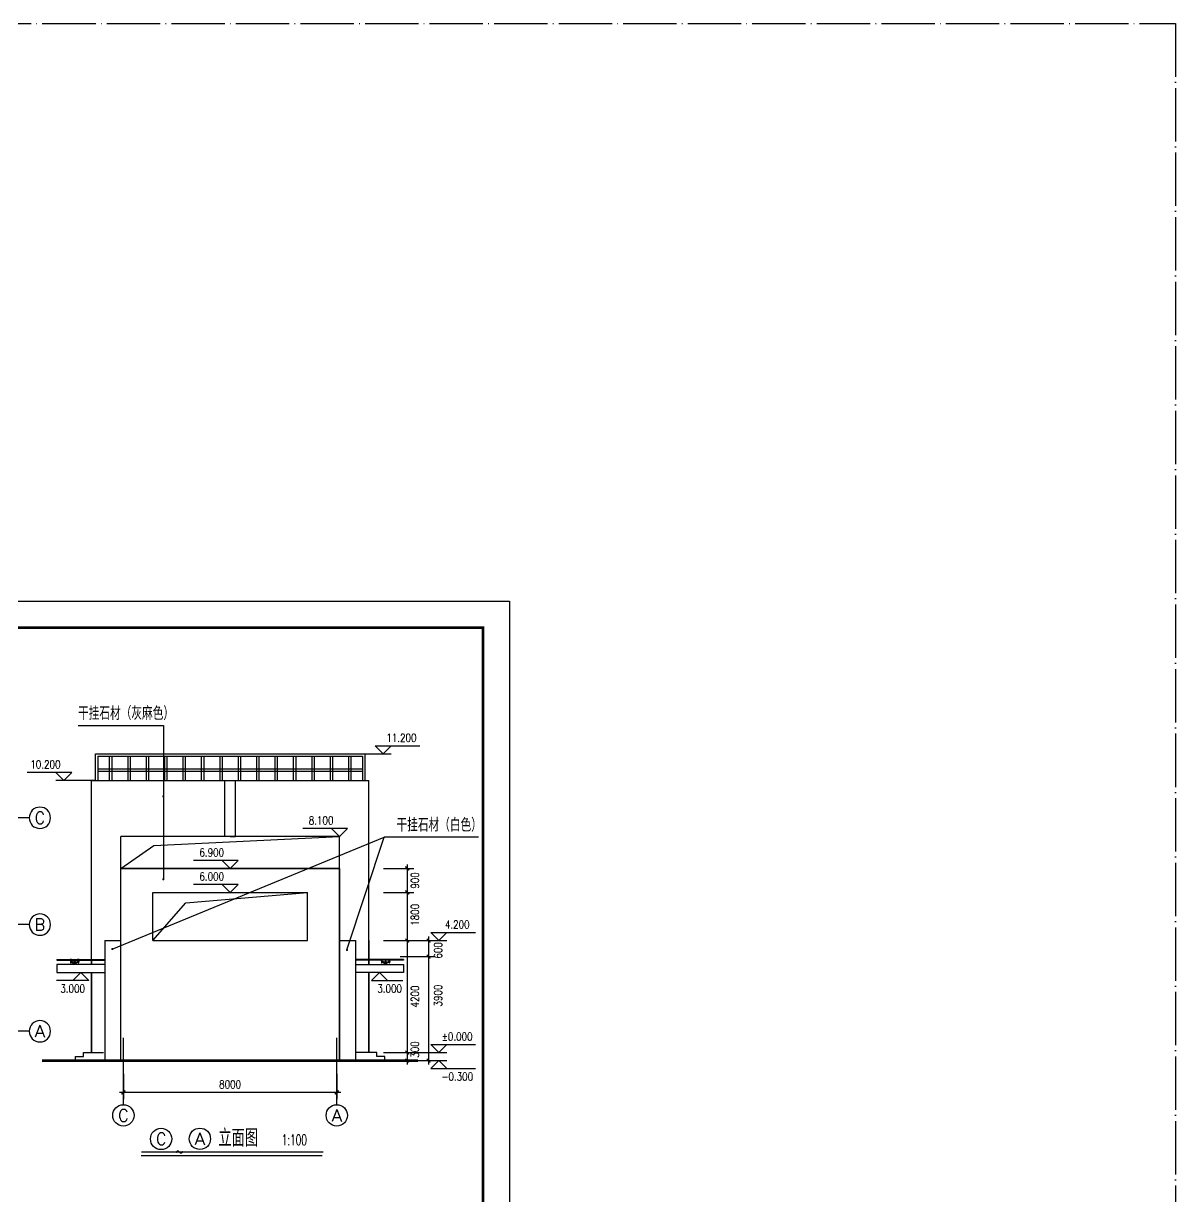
# Model space of a CAD drawing. Extents: x 535358 to 858566, y -185481 to -98609.
# Drawn here: x 815370 to 858566, y -142580 to -98609 of the extents above; entities that cross this region are included whole.
import ezdxf
from ezdxf.enums import TextEntityAlignment as Align

# ---------------------------------------------------------------- set-up
doc = ezdxf.new("R2010")
doc.units = 0
doc.header["$LTSCALE"] = 1000
doc.header["$MEASUREMENT"] = 0
for name, pattern in [('CENTER2', [1.125, 0.75, -0.125, 0.125, -0.125]), ('CENTERX2', [101.6, 63.5, -12.7, 12.7, -12.7]), ('DOTE', [2.42, 2, -0.2, 0.02, -0.2])]:
    doc.linetypes.add(name, pattern=pattern)
doc.layers.get('0').update_dxf_attribs({"linetype": 'CONTINUOUS'})
doc.layers.get('DEFPOINTS').update_dxf_attribs({"linetype": 'CONTINUOUS'})
for name, color, linetype in [('AXIS', 3, 'CONTINUOUS'), ('AXIS_TEXT', 3, 'CONTINUOUS'), ('DOTE', 1, 'DOTE'), ('E_WALL', 255, 'CONTINUOUS'), ('E_WINDOW', 2, 'CONTINUOUS'), ('GROUND', 2, 'CONTINUOUS'), ('LEVL', 3, 'CONTINUOUS'), ('PUB_SYMB', 3, 'CONTINUOUS'), ('PUB_TEXT', 7, 'CONTINUOUS'), ('PUB_TITLE', 4, 'CONTINUOUS'), ('PUB_WALL', 255, 'CONTINUOUS'), ('STAIR', 2, 'CONTINUOUS'), ('WALL', 151, 'CONTINUOUS'), ('玻璃', 3, 'CONTINUOUS')]:
    doc.layers.add(name, color=color, linetype=linetype)
doc.styles.add('-HZTXTSIMPLEX', font='SIMPLEX.shx', dxfattribs={"bigfont": 'HZTXT.shx'})
doc.styles.add('-宋体', font='SimSun.ttf', dxfattribs={"width": 0.8})
doc.styles.add('_COMPLEX', font='COMPLEX', dxfattribs={"width": 0.6125})
doc.styles.add('_OCHINESE', font='simplex.shx', dxfattribs={"bigfont": 'OCHINESE.shx'})
doc.styles.add('COMPLEX', font='COMPLEX.shx')
doc.styles.add('dim_font', font='SIMPLEX.shx', dxfattribs={"width": 0.8})
doc.dimstyles.new('DIMN', dxfattribs={"dimtxt": 300, "dimasz": 100, "dimexe": 250, "dimexo": 300, "dimgap": 0, "dimtad": 0, "dimdec": 0, "dimzin": 0, "dimdsep": 46, "dimtxsty": 'dim_font', "dimblk": 'ARCHTICK', "dimcen": 0.09, "dimdle": 150, "dimclrt": 7, "dimazin": 0, "dimtfac": 1, "dimtdec": 0, "dimtix": 1, "dimtmove": 2, "dimatfit": 3, "dimldrblk": 'ARCHTICK', "dimfxl": 1, "dimtvp": 1, "dimtolj": 1, "dimtzin": 0, "dimarcsym": 0})

# ---------------------------------------------------------------- blocks, each defined once
blk = doc.blocks.new('_axiso')
blk.add_circle((0, 0), 0.5)
at = {"layer": 'AXIS_TEXT', "style": 'COMPLEX', "width": 1.041667}
blk.add_attdef('A', text='', height=0.56, dxfattribs=at).set_placement((-0.25, -0.28), (0.25, -0.28), align=Align.FIT)
blk = doc.blocks.new('_archtick')
at = {"const_width": 0.5}
blk.add_lwpolyline([(-0.7, -0.7), (0.7, 0.7)], dxfattribs=at)
blk = doc.blocks.new('*D849')
at = {"layer": 'AXIS', "color": 0, "lineweight": -2, "transparency": 16777216}
for p, q in [((819118, -137976), (819118, -138926)), ((827118, -137976), (827118, -138926)), ((827268, -138676), (818968, -138676))]:
    blk.add_line(p, q, dxfattribs=at)
at = {"layer": 'DEFPOINTS', "color": 0, "transparency": 16777216}
for p in [(819118, -137676), (827118, -137676), (819118, -138676)]:
    blk.add_point(p, dxfattribs=at)
at = {"layer": 'AXIS', "color": 0, "lineweight": -2, "transparency": 16777216, "xscale": 100, "yscale": 100, "zscale": 100, "rotation": 180}
blk.add_blockref('_archtick', (819118, -138676), dxfattribs=at)
at = {"layer": 'AXIS', "color": 0, "lineweight": -2, "transparency": 16777216, "xscale": 100, "yscale": 100, "zscale": 100}
blk.add_blockref('_archtick', (827118, -138676), dxfattribs=at)
at = {"layer": 'AXIS', "color": 7, "transparency": 16777216, "insert": (823118, -138376), "char_height": 300, "attachment_point": 5, "style": 'dim_font'}
blk.add_mtext('\\A1;8000', dxfattribs=at)
blk = doc.blocks.new('*D850')
at = {"layer": 'AXIS', "color": 0, "lineweight": -2, "transparency": 16777216}
for p, q in [((828874, -132983), (830009, -132983)), ((829759, -132833), (829759, -137333)), ((828874, -137183), (830009, -137183))]:
    blk.add_line(p, q, dxfattribs=at)
at = {"layer": 'DEFPOINTS', "color": 0, "transparency": 16777216}
for p in [(828574, -132983), (828574, -137183), (829759, -137183)]:
    blk.add_point(p, dxfattribs=at)
at = {"layer": 'AXIS', "color": 0, "lineweight": -2, "transparency": 16777216, "xscale": 100, "yscale": 100, "zscale": 100}
for p, rotation in [((829759, -132983), 90), ((829759, -137183), 270)]:
    blk.add_blockref('_archtick', p, dxfattribs=dict(at, rotation=rotation))
at = {"layer": 'AXIS', "color": 7, "transparency": 16777216, "insert": (830049, -135083), "char_height": 300, "attachment_point": 5, "rotation": 90, "style": 'dim_font'}
blk.add_mtext('\\A1;4200', dxfattribs=at)
blk = doc.blocks.new('*D851')
at = {"layer": 'AXIS', "color": 0, "lineweight": -2, "transparency": 16777216}
for p, q in [((829489, -133583), (830809, -133583)), ((830559, -133433), (830559, -137633)), ((829507, -137483), (830809, -137483))]:
    blk.add_line(p, q, dxfattribs=at)
at = {"layer": 'DEFPOINTS', "color": 0, "transparency": 16777216}
for p in [(829189, -133583), (829207, -137483), (830559, -137483)]:
    blk.add_point(p, dxfattribs=at)
at = {"layer": 'AXIS', "color": 0, "lineweight": -2, "transparency": 16777216, "xscale": 100, "yscale": 100, "zscale": 100}
for p, rotation in [((830559, -133583), 90), ((830559, -137483), 270)]:
    blk.add_blockref('_archtick', p, dxfattribs=dict(at, rotation=rotation))
at = {"layer": 'AXIS', "color": 7, "transparency": 16777216, "insert": (830914, -135047), "char_height": 300, "attachment_point": 5, "rotation": 90, "style": 'dim_font'}
blk.add_mtext('\\A1;3900', dxfattribs=at)
blk = doc.blocks.new('*D852')
at = {"layer": 'AXIS', "color": 0, "lineweight": -2, "transparency": 16777216}
for p, q in [((828874, -137183), (830009, -137183)), ((829759, -137033), (829759, -137633)), ((828874, -137483), (830009, -137483))]:
    blk.add_line(p, q, dxfattribs=at)
at = {"layer": 'DEFPOINTS', "color": 0, "transparency": 16777216}
for p in [(828574, -137183), (828574, -137483), (829759, -137483)]:
    blk.add_point(p, dxfattribs=at)
at = {"layer": 'AXIS', "color": 0, "lineweight": -2, "transparency": 16777216, "xscale": 100, "yscale": 100, "zscale": 100}
for p, rotation in [((829759, -137183), 90), ((829759, -137483), 270)]:
    blk.add_blockref('_archtick', p, dxfattribs=dict(at, rotation=rotation))
at = {"layer": 'AXIS', "color": 7, "transparency": 16777216, "insert": (830047, -137070), "char_height": 300, "attachment_point": 5, "rotation": 90, "style": 'dim_font'}
blk.add_mtext('\\A1;300', dxfattribs=at)
blk = doc.blocks.new('*D853')
at = {"layer": 'AXIS', "color": 0, "lineweight": -2, "transparency": 16777216}
for p, q in [((829759, -130133), (829759, -131333)), ((828874, -130283), (830009, -130283)), ((828874, -131183), (830009, -131183))]:
    blk.add_line(p, q, dxfattribs=at)
at = {"layer": 'DEFPOINTS', "color": 0, "transparency": 16777216}
for p in [(828574, -130283), (828574, -131183), (829759, -131183)]:
    blk.add_point(p, dxfattribs=at)
at = {"layer": 'AXIS', "color": 0, "lineweight": -2, "transparency": 16777216, "xscale": 100, "yscale": 100, "zscale": 100}
for p, rotation in [((829759, -130283), 90), ((829759, -131183), 270)]:
    blk.add_blockref('_archtick', p, dxfattribs=dict(at, rotation=rotation))
at = {"layer": 'AXIS', "color": 7, "transparency": 16777216, "insert": (830049, -130733), "char_height": 300, "attachment_point": 5, "rotation": 90, "style": 'dim_font'}
blk.add_mtext('\\A1;900', dxfattribs=at)
blk = doc.blocks.new('*D854')
at = {"layer": 'AXIS', "color": 0, "lineweight": -2, "transparency": 16777216}
for p, q in [((828874, -131183), (830009, -131183)), ((829759, -131033), (829759, -133133)), ((828874, -132983), (830009, -132983))]:
    blk.add_line(p, q, dxfattribs=at)
at = {"layer": 'DEFPOINTS', "color": 0, "transparency": 16777216}
for p in [(828574, -131183), (828574, -132983), (829759, -132983)]:
    blk.add_point(p, dxfattribs=at)
at = {"layer": 'AXIS', "color": 0, "lineweight": -2, "transparency": 16777216, "xscale": 100, "yscale": 100, "zscale": 100}
for p, rotation in [((829759, -131183), 90), ((829759, -132983), 270)]:
    blk.add_blockref('_archtick', p, dxfattribs=dict(at, rotation=rotation))
at = {"layer": 'AXIS', "color": 7, "transparency": 16777216, "insert": (830049, -132021), "char_height": 300, "attachment_point": 5, "rotation": 90, "style": 'dim_font'}
blk.add_mtext('\\A1;1800', dxfattribs=at)
blk = doc.blocks.new('bz')
at = {"color": 2, "linetype": 'Continuous'}
for p, q in [((-172, 153), (-158, 156)), ((-172, 153), (-158, 156)), ((-172, 150), (-172, 153)), ((-142, 151), (-172, 151)), ((-157, 151), (-172, 151)), ((-172, 150), (-160, 150)), ((-172, 150), (-160, 150)), ((-172, 124), (-160, 124)), ((-172, 124), (-172, 121)), ((-142, 123), (-172, 123)), ((-157, 123), (-172, 123)), ((-172, 121), (-158, 118)), ((-172, 121), (-158, 118)), ((-126, 156), (-158, 156)), ((-126, 118), (-158, 118)), ((-157, 118), (-157, 115)), ((-157, 115), (-142, 115)), ((-156, 118), (-156, 115)), ((-147, 115), (-148, 114)), ((-148, 114), (-134, 114)), ((-134, 114), (-148, 114)), ((-148, 108), (-148, 114)), ((-148, 108), (-147, 107)), ((-134, 108), (-148, 108)), ((-134, 108), (-148, 108)), ((-134, 108), (-148, 108)), ((-134, 108), (-148, 108)), ((-147, 107), (-147, 89)), ((-135, 107), (-147, 107)), ((-137, 114), (-145, 108)), ((-145, 114), (-137, 108)), ((-145, 114), (-145, 108)), ((-142, 151), (-112, 151)), ((-142, 123), (-112, 123)), ((-142, 115), (-126, 115)), ((-137, 114), (-137, 108)), ((-135, 115), (-134, 114)), ((-134, 108), (-135, 107)), ((-135, 107), (-135, 89)), ((-134, 108), (-134, 114)), ((-127, 118), (-127, 115)), ((-112, 153), (-126, 156)), ((-112, 121), (-126, 118)), ((-126, 118), (-126, 115)), ((-112, 150), (-124, 150)), ((-112, 124), (-124, 124)), ((-112, 150), (-112, 153)), ((-112, 124), (-112, 121)), ((112, 153), (126, 156)), ((112, 150), (112, 153)), ((142, 151), (112, 151)), ((112, 150), (124, 150)), ((112, 124), (112, 121)), ((112, 124), (124, 124)), ((142, 123), (112, 123)), ((112, 121), (126, 118)), ((126, 156), (142, 156)), ((126, 118), (126, 115)), ((126, 118), (158, 118)), ((142, 115), (126, 115)), ((127, 118), (127, 115)), ((135, 115), (134, 114)), ((134, 108), (134, 114)), ((134, 114), (148, 114)), ((148, 114), (134, 114)), ((134, 108), (135, 107)), ((134, 108), (148, 108)), ((134, 108), (148, 108)), ((134, 108), (148, 108)), ((134, 108), (148, 108)), ((135, 107), (135, 89)), ((135, 107), (147, 107)), ((137, 114), (137, 108)), ((145, 114), (137, 108)), ((137, 114), (145, 108)), ((157, 156), (142, 156)), ((142, 151), (171, 151)), ((142, 123), (171, 123)), ((157, 115), (142, 115)), ((145, 114), (145, 108)), ((147, 115), (148, 114)), ((148, 108), (147, 107)), ((147, 107), (147, 89)), ((148, 108), (148, 114)), ((156, 118), (156, 115)), ((171, 153), (157, 156)), ((171, 121), (157, 118)), ((157, 118), (157, 115)), ((171, 150), (159, 150)), ((171, 124), (159, 124)), ((171, 150), (171, 153)), ((171, 124), (171, 121))]:
    blk.add_line(p, q, dxfattribs=at)
at = {"color": 2}
for p, q in [((-167, 79), (-117, 79)), ((-167, 79), (-167, 73)), ((-167, 79), (-117, 79)), ((-167, 73), (-142, 73)), ((-142, 73), (-51, 19)), ((-37, 47), (-117, 79)), ((-117, 79), (-117, 58)), ((-117, 77), (-117, 68)), ((-111, 69), (-111, 63)), ((-110, 62), (-52, 27)), ((-51, 47), (-109, 70)), ((-51, 28), (-51, 46)), ((-51, 19), (-51, 17)), ((-51, 19), (-51, 18)), ((-51, 17), (-35, 17)), ((-37, 47), (-37, 17)), ((-37, 47), (37, 47)), ((-37, 17), (51, 17)), ((-10, 17), (-24, 17)), ((-24, -7), (-24, 7)), ((24, 7), (-24, 7)), ((-17, 72), (-17, 59)), ((-17, 54), (-17, 47)), ((-15, 7), (-15, 17)), ((-14, 75), (14, 75)), ((-14, 57), (14, 57)), ((-13, 57), (13, 57)), ((13, 57), (-13, 57)), ((-10, 5), (10, -5)), ((-10, -5), (-10, 5)), ((-10, -5), (10, 5)), ((10, 5), (-10, 5)), ((-9, 59), (-9, 72)), ((-9, 47), (-9, 54)), ((9, 59), (9, 72)), ((9, 47), (9, 54)), ((10, -5), (10, 5)), ((15, 7), (15, 17)), ((17, 72), (17, 59)), ((17, 54), (17, 47)), ((24, -7), (24, 7)), ((37, 47), (117, 79)), ((37, 47), (37, 17)), ((142, 73), (51, 19)), ((51, 47), (109, 70)), ((51, 28), (51, 46)), ((51, 19), (51, 17)), ((110, 62), (52, 27)), ((111, 69), (111, 63)), ((117, 79), (117, 58)), ((167, 79), (117, 79)), ((167, 79), (117, 79)), ((117, 77), (117, 68)), ((167, 73), (142, 73)), ((167, 79), (167, 73)), ((24, -7), (-24, -7)), ((15, -7), (-15, -7)), ((10, -5), (-10, -5))]:
    blk.add_line(p, q, dxfattribs=at)
at = {"color": 0, "linetype": 'CENTER2', "ltscale": 0.05}
for p, q in [((-160, 150), (-160, 124)), ((-146, 107), (-146, 89)), ((-142, 142), (-142, 22)), ((-137, 107), (-137, 89)), ((-124, 150), (-124, 124)), ((124, 150), (124, 124)), ((137, 107), (137, 89)), ((142, 142), (142, 24)), ((146, 107), (146, 89)), ((159, 150), (159, 124))]:
    blk.add_line(p, q, dxfattribs=at)
at = {"ltscale": 0.04}
blk.add_line((-150, 150), (-150, 124), dxfattribs=at)
at = {"color": 0, "linetype": 'CENTER2', "ltscale": 0.01}
for p, q in [((-142, 21), (-142, 150)), ((0, 150), (0, -7)), ((0, 150), (0, -7)), ((142, 21), (142, 156))]:
    blk.add_line(p, q, dxfattribs=at)
at = {"color": 7, "linetype": 'CENTERX2'}
for p, q in [((-13, 7), (-13, 17)), ((13, 7), (13, 17))]:
    blk.add_line(p, q, dxfattribs=at)
at = {"color": 4}
for p, q in [((-8, 71), (-8, 71)), ((-8, 71), (-8, 71)), ((-8, 53), (-8, 53)), ((-8, 53), (-8, 53))]:
    blk.add_line(p, q, dxfattribs=at)
for p, q in [((-24, -7), (-24, -36)), ((24, -7), (24, -36))]:
    blk.add_line(p, q)
at = {"color": 2}
for centre, radius, start, end in [((-110, 69), 1, 68.0744, 179.2317), ((-110, 63), 1, 179.2317, 239.1209), ((-52, 28), 1, 239.1209, 359.2317), ((-52, 46), 1, 359.2317, 68.0744), ((-13, 71), 4.61, 20.4369, 159.5631), ((-13, 63), 5.67, 220.2984, 319.7016), ((-13, 52), 4.61, 20.4369, 159.5631), ((0, 75), 14, 0, 180), ((0, 61), 13.8, 51.5375, 128.4625), ((0, 77), 19.5, 243.8153, 296.1847), ((0, 43), 13.8, 51.5375, 128.4625), ((13, 71), 4.54, 19.7922, 160.2078), ((13, 63), 5.56, 219.7653, 320.2347), ((13, 53), 4.54, 19.7922, 160.2078), ((52, 46), 1, 111.9256, 180.7683), ((52, 28), 1, 180.7683, 300.8791), ((110, 69), 1, 0.7683, 111.9256), ((110, 63), 1, 300.8791, 0.7683)]:
    blk.add_arc(centre, radius, start, end, dxfattribs=at)
at = {"layer": 'DEFPOINTS', "color": 0, "linetype": 'ByBlock'}
blk.add_point((0, 76), dxfattribs=at)
at = {"layer": 'PUB_WALL', "linetype": 'Continuous'}
for p, q in [((-128, 81), (-156, 81)), ((-128, 81), (-156, 81)), ((128, 81), (156, 81)), ((128, 81), (156, 81))]:
    blk.add_line(p, q, dxfattribs=at)
at = {"layer": 'PUB_WALL'}
for p, q in [((-156, 81), (-156, 79)), ((-156, 81), (-156, 79)), ((-128, 79), (-156, 79)), ((-128, 79), (-156, 79)), ((-156, 73), (-156, 71)), ((-156, 73), (-156, 71)), ((-138, 71), (-156, 71)), ((-138, 71), (-156, 71)), ((-152, 63), (-152, 69)), ((-152, 63), (-152, 69)), ((-151, 87), (-151, 83)), ((-151, 87), (-151, 83)), ((-151, 87), (-151, 83)), ((-151, 87), (-151, 83)), ((-151, 71), (-150, 71)), ((-142, 71), (-151, 71)), ((-151, 71), (-150, 71)), ((-142, 71), (-151, 71)), ((-150, 81), (-132, 81)), ((-150, 81), (-132, 81)), ((-150, 71), (-138, 71)), ((-150, 71), (-149, 71)), ((-150, 71), (-138, 71)), ((-150, 71), (-149, 71)), ((-150, 62), (-149, 59)), ((-150, 62), (-149, 59)), ((-150, 61), (-149, 61)), ((-150, 61), (-133, 61)), ((-150, 61), (-149, 61)), ((-150, 61), (-133, 61)), ((-133, 89), (-149, 89)), ((-148, 89), (-149, 89)), ((-133, 89), (-149, 89)), ((-148, 89), (-149, 89)), ((-148, 81), (-149, 81)), ((-148, 81), (-149, 81)), ((-149, 71), (-138, 71)), ((-149, 71), (-138, 71)), ((-149, 61), (-135, 61)), ((-149, 61), (-135, 61)), ((-149, 58), (-135, 58)), ((-149, 58), (-135, 58)), ((-148, 58), (-148, 31)), ((-148, 58), (-148, 31)), ((-134, 31), (-148, 31)), ((-148, 31), (-141, 31)), ((-148, 31), (-146, 29)), ((-134, 31), (-148, 31)), ((-148, 31), (-141, 31)), ((-148, 31), (-146, 29)), ((-147, 63), (-147, 69)), ((-147, 63), (-147, 69)), ((-147, 63), (-147, 67)), ((-147, 63), (-147, 67)), ((-147, 63), (-147, 67)), ((-147, 63), (-147, 67)), ((-146, 87), (-146, 83)), ((-146, 87), (-146, 83)), ((-146, 87), (-146, 83)), ((-146, 87), (-146, 83)), ((-146, 87), (-146, 83)), ((-146, 87), (-146, 83)), ((-146, 29), (-146, 58)), ((-146, 29), (-146, 58)), ((-146, 29), (-136, 29)), ((-146, 29), (-136, 29)), ((-145, 71), (-139, 71)), ((-145, 71), (-139, 71)), ((-145, 61), (-139, 61)), ((-145, 61), (-139, 61)), ((-138, 89), (-144, 89)), ((-138, 89), (-144, 89)), ((-138, 81), (-144, 81)), ((-138, 81), (-144, 81)), ((-138, 71), (-142, 71)), ((-138, 71), (-142, 71)), ((-137, 63), (-137, 69)), ((-137, 63), (-137, 69)), ((-137, 63), (-137, 67)), ((-137, 63), (-137, 67)), ((-137, 63), (-137, 67)), ((-137, 63), (-137, 67)), ((-136, 87), (-136, 83)), ((-136, 87), (-136, 83)), ((-136, 87), (-136, 83)), ((-136, 87), (-136, 83)), ((-136, 87), (-136, 83)), ((-136, 87), (-136, 83)), ((-136, 29), (-136, 58)), ((-136, 29), (-136, 58)), ((-136, 29), (-134, 31)), ((-136, 29), (-134, 31)), ((-135, 61), (-134, 61)), ((-135, 61), (-134, 61)), ((-133, 89), (-134, 89)), ((-133, 89), (-134, 89)), ((-133, 81), (-134, 81)), ((-133, 81), (-134, 81)), ((-133, 61), (-134, 59)), ((-133, 61), (-134, 59)), ((-134, 59), (-134, 31)), ((-134, 59), (-134, 31)), ((-131, 87), (-131, 83)), ((-131, 87), (-131, 83)), ((-131, 63), (-131, 67)), ((-131, 63), (-131, 67)), ((-128, 81), (-128, 79)), ((-128, 81), (-128, 79)), ((128, 81), (128, 79)), ((128, 81), (128, 79)), ((128, 79), (156, 79)), ((128, 79), (156, 79)), ((131, 87), (131, 83)), ((131, 87), (131, 83)), ((131, 63), (131, 67)), ((131, 63), (131, 67)), ((150, 81), (132, 81)), ((150, 81), (132, 81)), ((133, 89), (134, 89)), ((133, 89), (149, 89)), ((133, 89), (134, 89)), ((133, 89), (149, 89)), ((133, 81), (134, 81)), ((133, 81), (134, 81)), ((133, 61), (134, 59)), ((150, 61), (133, 61)), ((133, 61), (134, 59)), ((150, 61), (133, 61)), ((135, 61), (134, 61)), ((135, 61), (134, 61)), ((134, 59), (134, 31)), ((134, 59), (134, 31)), ((134, 31), (148, 31)), ((136, 29), (134, 31)), ((134, 31), (148, 31)), ((136, 29), (134, 31)), ((149, 61), (135, 61)), ((149, 61), (135, 61)), ((149, 58), (135, 58)), ((149, 58), (135, 58)), ((136, 87), (136, 83)), ((136, 87), (136, 83)), ((136, 87), (136, 83)), ((136, 87), (136, 83)), ((136, 87), (136, 83)), ((136, 87), (136, 83)), ((136, 29), (136, 58)), ((136, 29), (136, 58)), ((146, 29), (136, 29)), ((146, 29), (136, 29)), ((137, 63), (137, 69)), ((137, 63), (137, 69)), ((137, 63), (137, 67)), ((137, 63), (137, 67)), ((137, 63), (137, 67)), ((137, 63), (137, 67)), ((138, 89), (144, 89)), ((138, 89), (144, 89)), ((138, 81), (144, 81)), ((138, 81), (144, 81)), ((138, 71), (156, 71)), ((138, 71), (142, 71)), ((149, 71), (138, 71)), ((150, 71), (138, 71)), ((138, 71), (156, 71)), ((138, 71), (142, 71)), ((149, 71), (138, 71)), ((150, 71), (138, 71)), ((145, 71), (139, 71)), ((145, 71), (139, 71)), ((145, 61), (139, 61)), ((145, 61), (139, 61)), ((148, 31), (141, 31)), ((148, 31), (141, 31)), ((142, 71), (151, 71)), ((142, 71), (151, 71)), ((146, 87), (146, 83)), ((146, 87), (146, 83)), ((146, 87), (146, 83)), ((146, 87), (146, 83)), ((146, 87), (146, 83)), ((146, 87), (146, 83)), ((146, 29), (146, 58)), ((146, 29), (146, 58)), ((148, 31), (146, 29)), ((148, 31), (146, 29)), ((147, 63), (147, 69)), ((147, 63), (147, 69)), ((147, 63), (147, 67)), ((147, 63), (147, 67)), ((147, 63), (147, 67)), ((147, 63), (147, 67)), ((148, 89), (149, 89)), ((148, 89), (149, 89)), ((148, 81), (149, 81)), ((148, 81), (149, 81)), ((148, 58), (148, 31)), ((148, 58), (148, 31)), ((150, 71), (149, 71)), ((150, 71), (149, 71)), ((150, 62), (149, 59)), ((150, 62), (149, 59)), ((150, 61), (149, 61)), ((150, 61), (149, 61)), ((151, 71), (150, 71)), ((151, 71), (150, 71)), ((151, 87), (151, 83)), ((151, 87), (151, 83)), ((151, 87), (151, 83)), ((151, 87), (151, 83)), ((152, 63), (152, 69)), ((152, 63), (152, 69)), ((156, 81), (156, 79)), ((156, 81), (156, 79)), ((156, 73), (156, 71)), ((156, 73), (156, 71))]:
    blk.add_line(p, q, dxfattribs=at)
for centre, radius, start, end in [((-150, 69), 2, 90, 180), ((-150, 69), 2, 90, 180), ((-150, 63), 2, 180, 270), ((-150, 63), 2, 180, 270), ((-149, 87), 2, 89.9997, 179.9997), ((-149, 87), 2, 89.9997, 179.9997), ((-149, 83), 2, 179.9997, 269.9997), ((-149, 83), 2, 179.9997, 269.9997), ((-149, 69), 2, 0, 90), ((-149, 69), 2, 0, 90), ((-149, 63), 2, 270, 0), ((-149, 63), 2, 270, 0), ((-149, 59), 1, 196.8728, 270), ((-149, 59), 1, 196.8728, 270), ((-148, 87), 2, 359.9997, 89.9997), ((-148, 87), 2, 359.9997, 89.9997), ((-148, 83), 2, 269.9997, 359.9997), ((-148, 83), 2, 269.9997, 359.9997), ((-145, 69), 2, 90, 180), ((-145, 69), 2, 90, 180), ((-145, 63), 2, 180, 270), ((-145, 63), 2, 180, 270), ((-144, 87), 2, 89.9997, 179.9997), ((-144, 87), 2, 89.9997, 179.9997), ((-144, 83), 2, 179.9997, 269.9997), ((-144, 83), 2, 179.9997, 269.9997), ((-139, 69), 2, 0, 90), ((-139, 69), 2, 0, 90), ((-139, 63), 2, 270, 0), ((-139, 63), 2, 270, 0), ((-138, 87), 2, 359.9997, 89.9997), ((-138, 87), 2, 359.9997, 89.9997), ((-138, 83), 2, 269.9997, 359.9997), ((-138, 83), 2, 269.9997, 359.9997), ((-135, 69), 2, 143.4651, 180), ((-135, 69), 2, 143.4651, 180), ((-135, 63), 2, 180, 270), ((-135, 63), 2, 180, 270), ((-134, 87), 2, 89.9997, 179.9997), ((-134, 87), 2, 89.9997, 179.9997), ((-134, 83), 2, 179.9997, 269.9997), ((-134, 83), 2, 179.9997, 269.9997), ((-135, 59), 1, 270, 343.1272), ((-135, 59), 1, 270, 343.1272), ((-133, 87), 2, 359.9997, 89.9997), ((-133, 87), 2, 359.9997, 89.9997), ((-133, 83), 2, 269.9997, 359.9997), ((-133, 83), 2, 269.9997, 359.9997), ((-133, 63), 2, 270, 0), ((-133, 63), 2, 270, 0), ((133, 87), 2, 90.0003, 180.0003), ((133, 87), 2, 90.0003, 180.0003), ((133, 83), 2, 180.0003, 270.0003), ((133, 83), 2, 180.0003, 270.0003), ((133, 63), 2, 180, 270), ((133, 63), 2, 180, 270), ((134, 87), 2, 0.0003, 90.0003), ((134, 87), 2, 0.0003, 90.0003), ((134, 83), 2, 270.0003, 0.0003), ((134, 83), 2, 270.0003, 0.0003), ((135, 59), 1, 196.8728, 270), ((135, 59), 1, 196.8728, 270), ((135, 63), 2, 270, 0), ((135, 63), 2, 270, 0), ((138, 87), 2, 90.0003, 180.0003), ((138, 87), 2, 90.0003, 180.0003), ((138, 83), 2, 180.0003, 270.0003), ((138, 83), 2, 180.0003, 270.0003), ((135, 69), 2, 0, 36.5349), ((135, 69), 2, 0, 36.5349), ((139, 69), 2, 90, 180), ((139, 69), 2, 90, 180), ((139, 63), 2, 180, 270), ((139, 63), 2, 180, 270), ((144, 87), 2, 0.0003, 90.0003), ((144, 87), 2, 0.0003, 90.0003), ((144, 83), 2, 270.0003, 0.0003), ((144, 83), 2, 270.0003, 0.0003), ((145, 69), 2, 0, 90), ((145, 69), 2, 0, 90), ((145, 63), 2, 270, 0), ((145, 63), 2, 270, 0), ((148, 87), 2, 90.0003, 180.0003), ((148, 87), 2, 90.0003, 180.0003), ((148, 83), 2, 180.0003, 270.0003), ((148, 83), 2, 180.0003, 270.0003), ((149, 69), 2, 90, 180), ((149, 69), 2, 90, 180), ((149, 63), 2, 180, 270), ((149, 63), 2, 180, 270), ((149, 87), 2, 0.0003, 90.0003), ((149, 87), 2, 0.0003, 90.0003), ((149, 83), 2, 270.0003, 0.0003), ((149, 83), 2, 270.0003, 0.0003), ((149, 59), 1, 270, 343.1272), ((149, 59), 1, 270, 343.1272), ((150, 69), 2, 0, 90), ((150, 69), 2, 0, 90), ((150, 63), 2, 270, 0), ((150, 63), 2, 270, 0)]:
    blk.add_arc(centre, radius, start, end, dxfattribs=at)
at = {"layer": 'WALL', "linetype": 'Continuous'}
for p, q in [((-128, 81), (-156, 81)), ((128, 81), (156, 81))]:
    blk.add_line(p, q, dxfattribs=at)
at = {"layer": 'WALL'}
for p, q in [((-156, 81), (-156, 79)), ((-128, 79), (-156, 79)), ((-156, 73), (-156, 71)), ((-138, 71), (-156, 71)), ((-152, 63), (-152, 69)), ((-151, 87), (-151, 83)), ((-151, 87), (-151, 83)), ((-151, 71), (-150, 71)), ((-142, 71), (-151, 71)), ((-150, 81), (-132, 81)), ((-150, 71), (-138, 71)), ((-150, 71), (-149, 71)), ((-150, 62), (-149, 59)), ((-150, 61), (-149, 61)), ((-150, 61), (-133, 61)), ((-133, 89), (-149, 89)), ((-148, 89), (-149, 89)), ((-148, 81), (-149, 81)), ((-149, 71), (-138, 71)), ((-149, 61), (-135, 61)), ((-149, 58), (-135, 58)), ((-148, 58), (-148, 31)), ((-134, 31), (-148, 31)), ((-148, 31), (-141, 31)), ((-148, 31), (-146, 29)), ((-147, 63), (-147, 69)), ((-147, 63), (-147, 67)), ((-147, 63), (-147, 67)), ((-146, 87), (-146, 83)), ((-146, 87), (-146, 83)), ((-146, 87), (-146, 83)), ((-146, 29), (-146, 58)), ((-146, 29), (-136, 29)), ((-145, 71), (-139, 71)), ((-145, 61), (-139, 61)), ((-138, 89), (-144, 89)), ((-138, 81), (-144, 81)), ((-138, 71), (-142, 71)), ((-137, 63), (-137, 69)), ((-137, 63), (-137, 67)), ((-137, 63), (-137, 67)), ((-136, 87), (-136, 83)), ((-136, 87), (-136, 83)), ((-136, 87), (-136, 83)), ((-136, 29), (-136, 58)), ((-136, 29), (-134, 31)), ((-135, 61), (-134, 61)), ((-133, 89), (-134, 89)), ((-133, 81), (-134, 81)), ((-133, 61), (-134, 59)), ((-134, 59), (-134, 31)), ((-131, 87), (-131, 83)), ((-131, 63), (-131, 67)), ((-128, 81), (-128, 79)), ((128, 81), (128, 79)), ((128, 79), (156, 79)), ((131, 87), (131, 83)), ((131, 63), (131, 67)), ((150, 81), (132, 81)), ((133, 89), (134, 89)), ((133, 89), (149, 89)), ((133, 81), (134, 81)), ((133, 61), (134, 59)), ((150, 61), (133, 61)), ((135, 61), (134, 61)), ((134, 59), (134, 31)), ((134, 31), (148, 31)), ((136, 29), (134, 31)), ((149, 61), (135, 61)), ((149, 58), (135, 58)), ((136, 87), (136, 83)), ((136, 87), (136, 83)), ((136, 87), (136, 83)), ((136, 29), (136, 58)), ((146, 29), (136, 29)), ((137, 63), (137, 69)), ((137, 63), (137, 67)), ((137, 63), (137, 67)), ((138, 89), (144, 89)), ((138, 81), (144, 81)), ((138, 71), (156, 71)), ((138, 71), (142, 71)), ((149, 71), (138, 71)), ((150, 71), (138, 71)), ((145, 71), (139, 71)), ((145, 61), (139, 61)), ((148, 31), (141, 31)), ((142, 71), (151, 71)), ((146, 87), (146, 83)), ((146, 87), (146, 83)), ((146, 87), (146, 83)), ((146, 29), (146, 58)), ((148, 31), (146, 29)), ((147, 63), (147, 69)), ((147, 63), (147, 67)), ((147, 63), (147, 67)), ((148, 89), (149, 89)), ((148, 81), (149, 81)), ((148, 58), (148, 31)), ((150, 71), (149, 71)), ((150, 62), (149, 59)), ((150, 61), (149, 61)), ((151, 71), (150, 71)), ((151, 87), (151, 83)), ((151, 87), (151, 83)), ((152, 63), (152, 69)), ((156, 81), (156, 79)), ((156, 73), (156, 71))]:
    blk.add_line(p, q, dxfattribs=at)
for centre, radius, start, end in [((-150, 69), 2, 90, 180), ((-150, 63), 2, 180, 270), ((-149, 87), 2, 89.9997, 179.9997), ((-149, 83), 2, 179.9997, 269.9997), ((-149, 69), 2, 0, 90), ((-149, 63), 2, 270, 0), ((-149, 59), 1, 196.8728, 270), ((-148, 87), 2, 359.9997, 89.9997), ((-148, 83), 2, 269.9997, 359.9997), ((-145, 69), 2, 90, 180), ((-145, 63), 2, 180, 270), ((-144, 87), 2, 89.9997, 179.9997), ((-144, 83), 2, 179.9997, 269.9997), ((-139, 69), 2, 0, 90), ((-139, 63), 2, 270, 0), ((-138, 87), 2, 359.9997, 89.9997), ((-138, 83), 2, 269.9997, 359.9997), ((-135, 69), 2, 143.4651, 180), ((-135, 63), 2, 180, 270), ((-134, 87), 2, 89.9997, 179.9997), ((-134, 83), 2, 179.9997, 269.9997), ((-135, 59), 1, 270, 343.1272), ((-133, 87), 2, 359.9997, 89.9997), ((-133, 83), 2, 269.9997, 359.9997), ((-133, 63), 2, 270, 0), ((133, 87), 2, 90.0003, 180.0003), ((133, 83), 2, 180.0003, 270.0003), ((133, 63), 2, 180, 270), ((134, 87), 2, 0.0003, 90.0003), ((134, 83), 2, 270.0003, 0.0003), ((135, 59), 1, 196.8728, 270), ((135, 63), 2, 270, 0), ((138, 87), 2, 90.0003, 180.0003), ((138, 83), 2, 180.0003, 270.0003), ((135, 69), 2, 0, 36.5349), ((139, 69), 2, 90, 180), ((139, 63), 2, 180, 270), ((144, 87), 2, 0.0003, 90.0003), ((144, 83), 2, 270.0003, 0.0003), ((145, 69), 2, 0, 90), ((145, 63), 2, 270, 0), ((148, 87), 2, 90.0003, 180.0003), ((148, 83), 2, 180.0003, 270.0003), ((149, 69), 2, 90, 180), ((149, 63), 2, 180, 270), ((149, 87), 2, 0.0003, 90.0003), ((149, 83), 2, 270.0003, 0.0003), ((149, 59), 1, 270, 343.1272), ((150, 69), 2, 0, 90), ((150, 63), 2, 270, 0)]:
    blk.add_arc(centre, radius, start, end, dxfattribs=at)
at = {"layer": '玻璃'}
for p, q in [((-5, 150), (-5, 124)), ((0, 150), (0, 124)), ((5, 150), (5, 124))]:
    blk.add_line(p, q, dxfattribs=at)
blk = doc.blocks.new('*D1191')
at = {"layer": 'AXIS', "color": 0, "lineweight": -2, "transparency": 16777216}
for p, q in [((829489, -132983), (830809, -132983)), ((830559, -132833), (830559, -133733)), ((829507, -133583), (830809, -133583))]:
    blk.add_line(p, q, dxfattribs=at)
at = {"layer": 'DEFPOINTS', "color": 0, "transparency": 16777216}
for p in [(829189, -132983), (829207, -133583), (830559, -133583)]:
    blk.add_point(p, dxfattribs=at)
at = {"layer": 'AXIS', "color": 0, "lineweight": -2, "transparency": 16777216, "xscale": 100, "yscale": 100, "zscale": 100}
for p, rotation in [((830559, -132983), 90), ((830559, -133583), 270)]:
    blk.add_blockref('_archtick', p, dxfattribs=dict(at, rotation=rotation))
at = {"layer": 'AXIS', "color": 7, "transparency": 16777216, "insert": (830914, -133354), "char_height": 300, "attachment_point": 5, "rotation": 90, "style": 'dim_font'}
blk.add_mtext('\\A1;600', dxfattribs=at)

msp = doc.modelspace()

# ---------------------------------------------------------------- linework, layer by layer
for p, q in [((816618.1, -133698), (818418.1, -133698)), ((816618.1, -133723.5), (818418.1, -133723.5)), ((818418.1, -133883.5), (816618.1, -133883.5)), ((829618.1, -133698), (827818.1, -133698)), ((829618.1, -133723.5), (827818.1, -133723.5)), ((827818.1, -133883.5), (829618.1, -133883.5)), ((816618.1, -134183.5), (818418.1, -134183.5)), ((829618.1, -134183.5), (827818.1, -134183.5))]:
    msp.add_line(p, q)
at = {"const_width": 50}
msp.add_lwpolyline([(819018.1, -130283.5), (819018.1, -137483.5), (819018.1, -130283.5), (827218.1, -130283.5), (827218.1, -137483.5)], dxfattribs=at)
for points in [[(816618.1, -133698), (816618.1, -133723.5)], [(816618.1, -133883.5), (816618.1, -134183.5)], [(829618.1, -133698), (829618.1, -133723.5)], [(829618.1, -133883.5), (829618.1, -134183.5)]]:
    msp.add_lwpolyline(points)
at = {"layer": 'AXIS'}
for p, q in [((827666.5, -125983.5), (829156.8, -125983.5)), ((818068.1, -126983.5), (816577.8, -126983.5)), ((815584.9, -128384.5), (811584.9, -128384.5)), ((815584.9, -132384.5), (811584.9, -132384.5)), ((829758.7, -132983.5), (831243.6, -132983.5)), ((815584.9, -136384.5), (811584.9, -136384.5)), ((819118.1, -139139.7), (819118.1, -136631)), ((827118.1, -139139.7), (827118.1, -136631)), ((829539.4, -137183.5), (830589.4, -137183.5)), ((829758.7, -137183.5), (831242.3, -137183.5)), ((829758.7, -137483.5), (831247.5, -137483.5))]:
    msp.add_line(p, q, dxfattribs=at)
at = {"layer": 'DOTE'}
msp.add_lwpolyline([(535357.8, -98609.4), (858566.1, -98609.4), (858566.1, -185481.1), (535357.8, -185481.1)], close=True, dxfattribs=at)
at = {"layer": 'E_WALL'}
for points in [[(817918.1, -126983.5), (823318.1, -126983.5)], [(817918.1, -133698), (817918.1, -126983.5)], [(823118.1, -129083.5), (822918.1, -129083.5), (822918.1, -126983.5)], [(823118.1, -129083.5), (823318.1, -129083.5), (823318.1, -126983.5)], [(823318.1, -126983.5), (828318.1, -126983.5)], [(828318.1, -133698), (828318.1, -126983.5)], [(819018.1, -137483.5), (819018.1, -129083.5)], [(819018.1, -130283.5), (820253.3, -129419.2), (827218.1, -129083.5)], [(827218.1, -129083.5), (819018.1, -129083.5)], [(819018.1, -137483.5), (819018.1, -129083.5)], [(827218.1, -137483.5), (827218.1, -129083.5)], [(819018.1, -137483.5), (819018.1, -130283.5)], [(819018.1, -130283.5), (827218.1, -130283.5)], [(827218.1, -130283.5), (827218.1, -137483.5)], [(820218.1, -132983.5), (820218.1, -132983.5), (820218.1, -131183.5)], [(820218.1, -131183.5), (826018.1, -131183.5)], [(820218.1, -132983.5), (821453.3, -131571.3), (826018.1, -131183.5)], [(826018.1, -132983.5), (826018.1, -132983.5), (826018.1, -131183.5)], [(818418.1, -132983.5), (819018.1, -132983.5)], [(818418.1, -132983.5), (818418.1, -137483.5)], [(820218.1, -132983.5), (826018.1, -132983.5)], [(827218.1, -132983.5), (827818.1, -132983.5)], [(827818.1, -132983.5), (827818.1, -137483.5)], [(828318.1, -132983.5), (828318.1, -133698)], [(817918.1, -133883.5), (817918.1, -133723.5)], [(817918.1, -133723.5), (817918.1, -133883.5)], [(828318.1, -133883.5), (828318.1, -133723.5)], [(828318.1, -133723.5), (828318.1, -133883.5)], [(817918.1, -137183.5), (817918.1, -134183.5)], [(817918.1, -134183.5), (817918.1, -137183.5)], [(828318.1, -137183.5), (828318.1, -134183.5)], [(828318.1, -134183.5), (828318.1, -137183.5)]]:
    msp.add_lwpolyline(points, dxfattribs=at)
msp.add_lwpolyline([(827268.1, -129083.5), (827268.1, -129083.5)], close=True, dxfattribs=at)
at = {"layer": 'E_WINDOW'}
for points in [[(818068.1, -126983.5), (818068.1, -126983.5), (818068.1, -125983.5), (828168.1, -125983.5), (828168.1, -125983.5), (828168.1, -126983.5)], [(818158.1, -126073.5), (818158.1, -126073.5), (818158.1, -126548.5)], [(818158.1, -126073.5), (818158.1, -126073.5), (828078.1, -126073.5)], [(818588.1, -126073.5), (818588.1, -126983.5)], [(818678.1, -126073.5), (818678.1, -126983.5)], [(819278.1, -126073.5), (819278.1, -126983.5)], [(819368.1, -126073.5), (819368.1, -126983.5)], [(819968.1, -126073.5), (819968.1, -126983.5)], [(820058.1, -126073.5), (820058.1, -126983.5)], [(820658.1, -126073.5), (820658.1, -126983.5)], [(820748.1, -126073.5), (820748.1, -126983.5)], [(821348.1, -126073.5), (821348.1, -126983.5)], [(821438.1, -126073.5), (821438.1, -126983.5)], [(822038.1, -126073.5), (822038.1, -126983.5)], [(822128.1, -126073.5), (822128.1, -126983.5)], [(822728.1, -126073.5), (822728.1, -126983.5)], [(822818.1, -126073.5), (822818.1, -126983.5)], [(823418.1, -126073.5), (823418.1, -126983.5)], [(823508.1, -126073.5), (823508.1, -126983.5)], [(824108.1, -126073.5), (824108.1, -126983.5)], [(824198.1, -126073.5), (824198.1, -126983.5)], [(824798.1, -126073.5), (824798.1, -126983.5)], [(824888.1, -126073.5), (824888.1, -126983.5)], [(825488.1, -126073.5), (825488.1, -126983.5)], [(825578.1, -126073.5), (825578.1, -126983.5)], [(826178.1, -126073.5), (826178.1, -126983.5)], [(826268.1, -126073.5), (826268.1, -126983.5)], [(826868.1, -126073.5), (826868.1, -126983.5)], [(826958.1, -126073.5), (826958.1, -126983.5)], [(827558.1, -126073.5), (827558.1, -126983.5)], [(827648.1, -126073.5), (827648.1, -126983.5)], [(828078.1, -126073.5), (828078.1, -126073.5), (828078.1, -126638.5)], [(818158.1, -126548.5), (828078.1, -126548.5)], [(818158.1, -126548.5), (818158.1, -126983.5)], [(818158.1, -126638.5), (828078.1, -126638.5)], [(828078.1, -126638.5), (828078.1, -126983.5)]]:
    msp.add_lwpolyline(points, dxfattribs=at)
at = {"layer": 'GROUND', "const_width": 100}
msp.add_lwpolyline([(816068.1, -137483.5), (830168.1, -137483.5)], dxfattribs=at)
at = {"layer": 'LEVL'}
for p, q in [((828852.3, -125983.5), (828552.3, -125683.5)), ((828552.3, -125683.5), (829152.3, -125683.5)), ((829152.3, -125683.5), (828852.3, -125983.5)), ((828852.3, -125683.5), (830229.5, -125683.5)), ((816882.3, -126683.5), (815505.1, -126683.5)), ((816582.3, -126683.5), (816882.3, -126983.5)), ((817182.3, -126683.5), (816582.3, -126683.5)), ((816882.3, -126983.5), (817182.3, -126683.5)), ((827218.1, -128783.5), (825841, -128783.5)), ((826918.1, -128783.5), (827218.1, -129083.5)), ((827518.1, -128783.5), (826918.1, -128783.5)), ((827218.1, -129083.5), (827518.1, -128783.5)), ((823118.1, -129983.5), (821741, -129983.5)), ((822818.1, -129983.5), (823118.1, -130283.5)), ((823418.1, -129983.5), (822818.1, -129983.5)), ((823118.1, -130283.5), (823418.1, -129983.5)), ((823118.1, -130883.5), (821741, -130883.5)), ((822818.1, -130883.5), (823118.1, -131183.5)), ((823418.1, -130883.5), (822818.1, -130883.5)), ((823118.1, -131183.5), (823418.1, -130883.5)), ((830944.5, -132983.5), (830644.5, -132683.5)), ((830644.5, -132683.5), (831244.5, -132683.5)), ((831244.5, -132683.5), (830944.5, -132983.5)), ((830944.5, -132683.5), (832321.6, -132683.5)), ((817516, -134483.5), (816610.6, -134483.5)), ((817216, -134483.5), (817516, -134183.5)), ((817816, -134483.5), (817216, -134483.5)), ((817516, -134183.5), (817816, -134483.5)), ((828720.2, -134183.5), (828420.2, -134483.5)), ((828420.2, -134483.5), (829020.2, -134483.5)), ((829020.2, -134483.5), (828720.2, -134183.5)), ((828720.2, -134483.5), (829594.9, -134483.5)), ((830944.5, -137183.5), (830644.5, -136883.5)), ((830644.5, -136883.5), (831244.5, -136883.5)), ((830944.5, -136883.5), (832321.6, -136883.5)), ((831244.5, -136883.5), (830944.5, -137183.5)), ((830944.5, -137483.5), (830644.5, -137783.5)), ((831244.5, -137783.5), (830944.5, -137483.5)), ((830644.5, -137783.5), (831244.5, -137783.5)), ((830944.5, -137783.5), (832321.6, -137783.5))]:
    msp.add_line(p, q, dxfattribs=at)
at = {"layer": 'PUB_SYMB'}
for points in [[(817416.2, -124929), (820615.8, -124929), (820615.8, -130687.9)], [(818700.6, -133303.9), (828898, -129113.1), (828898, -129113.1)], [(827498.4, -133336.7), (828898, -129113.1), (828898, -129113.1)], [(832437, -129113.1), (828898, -129113.1), (828898, -129113.1)]]:
    msp.add_lwpolyline(points, dxfattribs=at)
at = {"layer": 'PUB_SYMB', "const_width": 40}
for points in [[(820595.8, -127578.3, 1), (820635.8, -127578.3, 1)], [(820595.8, -130687.9, 1), (820635.8, -130687.9, 1)], [(818720.6, -133303.9, -1), (818680.6, -133303.9, -1)], [(827518.4, -133336.7, -1), (827478.4, -133336.7, -1)]]:
    msp.add_lwpolyline(points, format="xyb", close=True, dxfattribs=at)
at = {"layer": 'PUB_TEXT', "const_width": 50}
msp.add_lwpolyline([(819786.1, -140909.8), (826610, -140909.8)], dxfattribs=at)
at = {"layer": 'PUB_TEXT'}
msp.add_lwpolyline([(819786.1, -141046.6), (826571.8, -141046.6)], dxfattribs=at)
at = {"layer": 'PUB_TITLE'}
msp.add_lwpolyline([(774197.1, -162258.4), (774197.1, -120258.4), (833597.1, -120258.4), (833597.1, -162258.4)], close=True, dxfattribs=at)
at = {"layer": 'PUB_TITLE', "const_width": 100}
msp.add_lwpolyline([(776697.1, -161258.4), (832597.1, -161258.4), (832597.1, -121258.4), (776697.1, -121258.4)], close=True, dxfattribs=at)
at = {"layer": 'STAIR'}
for points in [[(817618.1, -137333.5), (817618.1, -137183.5), (818368.1, -137183.5)], [(828618.1, -137333.5), (828618.1, -137183.5), (827818.1, -137183.5)], [(817318.1, -137483.5), (817318.1, -137333.5), (817618.1, -137333.5)], [(828918.1, -137483.5), (828918.1, -137333.5), (828618.1, -137333.5)]]:
    msp.add_lwpolyline(points, dxfattribs=at)

# ---------------------------------------------------------------- block references
at = {"xscale": -1}
msp.add_blockref('bz', (817289.5, -133847.8), dxfattribs=at)
msp.add_blockref('bz', (828946.7, -133847.8))
at = {"layer": 'AXIS'}
ref = msp.add_blockref('_axiso', (815984.9, -128384.5), dxfattribs=dict(at, xscale=-800, yscale=800, zscale=800))
ref.add_attrib('A', 'C', dxfattribs={"layer": 'AXIS_TEXT', "height": 448, "style": 'COMPLEX', "width": 1.25}).set_placement((815784.9, -128608.5), (816184.9, -128608.5), align=Align.FIT)
ref = msp.add_blockref('_axiso', (815984.9, -132384.5), dxfattribs=dict(at, xscale=-800, yscale=800, zscale=800))
ref.add_attrib('A', 'B', dxfattribs={"layer": 'AXIS_TEXT', "height": 448, "style": 'COMPLEX', "width": 1.102941}).set_placement((815784.9, -132608.5), (816184.9, -132608.5), align=Align.FIT)
ref = msp.add_blockref('_axiso', (815984.9, -136384.5), dxfattribs=dict(at, xscale=-800, yscale=800, zscale=800))
ref.add_attrib('A', 'A', dxfattribs={"layer": 'AXIS_TEXT', "height": 448, "style": 'COMPLEX', "width": 1.041667}).set_placement((815784.9, -136608.5), (816184.9, -136608.5), align=Align.FIT)
ref = msp.add_blockref('_axiso', (819118.1, -139539.7), dxfattribs=dict(at, xscale=800, yscale=800, zscale=800))
ref.add_attrib('A', 'C', dxfattribs={"layer": 'AXIS_TEXT', "height": 448, "style": 'COMPLEX', "width": 1.25}).set_placement((818918.1, -139763.7), (819318.1, -139763.7), align=Align.FIT)
at = {"layer": 'AXIS', "xscale": 800, "yscale": 800, "zscale": 800}
msp.add_blockref('_axiso', (827118.1, -139539.7), dxfattribs=at).add_auto_attribs({'A': 'A'})
at = {"layer": 'AXIS'}
ref = msp.add_blockref('_axiso', (820532.7, -140418.8), dxfattribs=dict(at, xscale=800, yscale=800, zscale=800))
ref.add_attrib('A', 'C', dxfattribs={"layer": 'AXIS_TEXT', "height": 448, "style": 'COMPLEX', "width": 1.25}).set_placement((820332.7, -140642.8), (820732.7, -140642.8), align=Align.FIT)
ref = msp.add_blockref('_axiso', (821984, -140416), dxfattribs=dict(at, xscale=800, yscale=800, zscale=800, rotation=180))
ref.add_attrib('A', 'A', dxfattribs={"layer": 'AXIS_TEXT', "height": 448, "style": 'COMPLEX', "width": 1.041667}).set_placement((821784, -140640), (822184, -140640), align=Align.FIT)

# ---------------------------------------------------------------- texts
at = {"layer": 'LEVL', "color": 7, "char_height": 300, "attachment_point": 5, "style": 'dim_font'}
for s, insert in [('11.200', (829540.9, -125383.5)), ('10.200', (816193.7, -126383.5)), ('8.100', (826529.6, -128483.5)), ('6.900', (822429.6, -129683.5)), ('6.000', (822429.6, -130583.5)), ('4.200', (831633.1, -132383.5)), ('3.000', (817215, -134783.5)), ('3.000', (829099.4, -134783.5)), ('%%p0.000', (831633.1, -136583.5)), ('-0.300', (831633.1, -138083.5))]:
    msp.add_mtext(s, dxfattribs=dict(at, insert=insert))
at = {"layer": 'PUB_TEXT', "lineweight": -3, "style": '-HZTXTSIMPLEX', "width": 0.8}
for s, p in [('干挂石材（灰麻色）', (817416.2, -124714.3)), ('干挂石材（白色）', (829358.1, -128898.5))]:
    msp.add_text(s, height=500, dxfattribs=at).set_placement(p)
at = {"layer": 'PUB_TEXT'}
for s, height, style, width, p in [('立面图', 650, '_OCHINESE', 0.8, (822680.6, -140708.3)), ('1:100', 400, '_COMPLEX', 0.6125, (825051.8, -140655.8, -2354.2)), ('~', 600, '-宋体', 0.8, (821055.1, -141212.7))]:
    msp.add_text(s, height=height, dxfattribs=dict(at, style=style, width=width)).set_placement(p)

# ---------------------------------------------------------------- dimensions: what is measured, and where the dimension line sits
at = {"layer": 'AXIS'}
for base, p1, p2, picture, middle in [((829758.7, -131183.5), (828574, -130283.5), (828574, -131183.5), '*D853', (830049.4, -130733.5)), ((829758.7, -132983.5), (828574, -131183.5), (828574, -132983.5), '*D854', (830049.4, -132021.3)), ((829758.7, -137183.5), (828574, -132983.5), (828574, -137183.5), '*D850', (830049.1, -135083.5)), ((830558.7, -133583.5), (829188.6, -132983.5), (829206.9, -133583.5), '*D1191', (830914, -133353.7)), ((830558.7, -137483.5), (829188.6, -133583.5), (829206.9, -137483.5), '*D851', (830914, -135046.9)), ((829758.7, -137483.5), (828574, -137183.5), (828574, -137483.5), '*D852', (830047.4, -137070))]:
    dim = msp.add_linear_dim(base=base, p1=p1, p2=p2, angle=270, dimstyle='DIMN', override={"dimasz": 100, "dimblk1": 'archtick', "dimblk2": 'archtick', "dimsah": 1}, dxfattribs=at)
    dim.commit()
    dim.dimension.update_dxf_attribs({"geometry": picture, "text_midpoint": middle, "dimtype": 160})
dim = msp.add_linear_dim(base=(819118.1, -138676.4), p1=(827118.1, -137676.4), p2=(819118.1, -137676.4), angle=180, dimstyle='DIMN', override={"dimasz": 100, "dimblk1": 'ARCHTICK', "dimblk2": 'ARCHTICK', "dimsah": 1}, dxfattribs=at)
dim.commit()
dim.dimension.update_dxf_attribs({"geometry": '*D849', "text_midpoint": (823118.1, -138376.4)})

doc.saveas('drawing.dxf')
